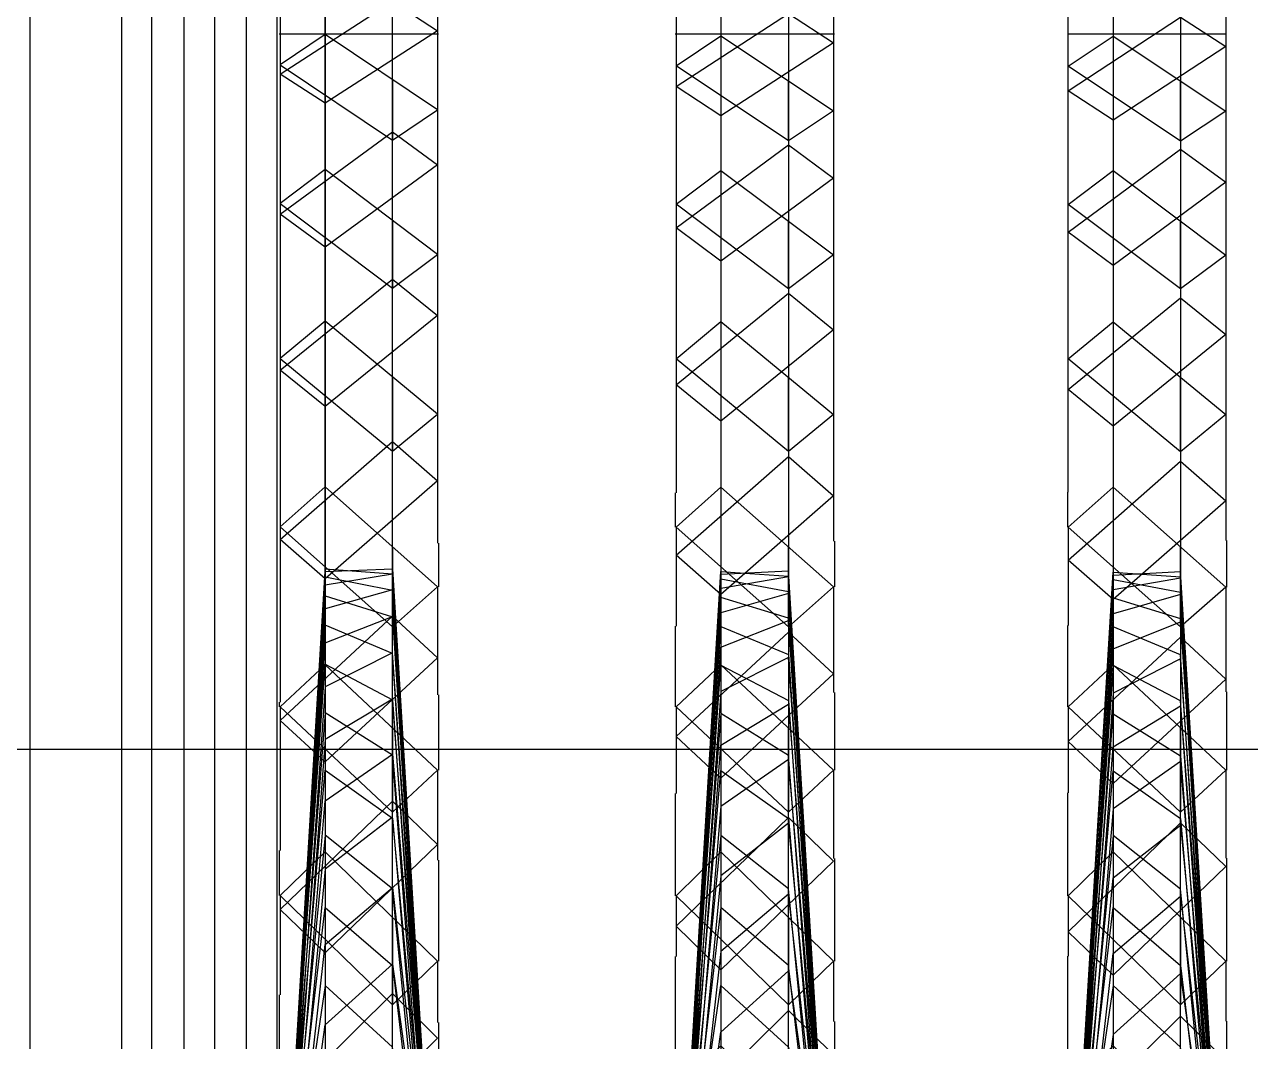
# Model space of a CAD drawing. Header units: millimetres. Extents: x -300 to 383236, y -195106 to -144646.
# Drawn here: x 28095.1 to 28191.4, y -163179.6 to -163099.7 of the extents above; entities that cross this region are included whole.
import ezdxf

# ---------------------------------------------------------------- set-up
doc = ezdxf.new("R2010")
doc.units = ezdxf.units.MM
doc.header["$LTSCALE"] = 60
doc.layers.add('EQUIPMENT', color=253, linetype='Continuous', lineweight=0)

# ---------------------------------------------------------------- blocks, each defined once
blk = doc.blocks.new('A$Cc6299706')
at = {"layer": 'EQUIPMENT', "lineweight": -3}
for points in [[(-43254.529, 32180.957), (-43254.529, 32268.499), (-43254.529, 32284.506), (-43349.532, 32284.506), (-43349.532, 32268.499), (-43254.529, 32268.499), (-43254.529, 32180.957), (-43254.529, 31949.5), (-43254.529, 32180.957), (-43244.528, 32180.957), (-43244.528, 31949.5), (-43254.529, 31949.5), (-43254.529, 31859.506), (-43244.528, 31859.506), (-43244.528, 31628.048), (-43254.529, 31628.048), (-43254.529, 31859.506), (-43254.529, 31628.048), (-43254.529, 31540.498), (-43244.528, 31540.498), (-43244.528, 31533.504), (-43244.96, 31533.178), (-43245.454, 31522.497), (-43064.532, 31486.602)], [(-43064.532, 32178.602), (-43064.532, 31949.5), (-43244.528, 31949.5), (-43244.528, 31859.506), (-43064.532, 31859.506), (-43064.532, 31630.394)], [(-43221.333, 31963.487), (-43221.333, 32035.225), (-43224.869, 32035.172), (-43216.032, 32035.031)], [(-43224.869, 32035.172), (-43224.869, 32034.299), (-43224.869, 32031.582), (-43224.869, 32027.049), (-43224.869, 32020.761), (-43224.869, 32012.814), (-43224.869, 32003.316), (-43224.869, 31992.406), (-43224.869, 31980.244), (-43224.869, 31966.997), (-43224.869, 31953.221)], [(-43224.869, 32034.166), (-43216.032, 32035.083), (-43212.496, 32034.713), (-43221.333, 32033.805), (-43221.333, 31962.438)], [(-43216.032, 31932.654), (-43216.032, 31936.314), (-43216.032, 31929.444), (-43216.032, 31944.587), (-43212.496, 31947.894), (-43221.333, 31956.167), (-43224.869, 31952.86), (-43216.032, 31944.587), (-43216.032, 31959.157), (-43212.496, 31962.288), (-43221.333, 31970.137), (-43224.869, 31966.997), (-43216.032, 31959.157), (-43216.032, 31972.942), (-43212.496, 31975.861), (-43221.333, 31983.163), (-43224.869, 31980.244), (-43216.032, 31972.942), (-43216.032, 31985.747), (-43212.496, 31988.411), (-43221.333, 31995.07), (-43224.869, 31992.406), (-43216.032, 31985.747), (-43216.032, 31997.398), (-43212.496, 31999.762), (-43221.333, 32005.679), (-43224.869, 32003.316), (-43216.032, 31997.398), (-43216.032, 32007.717)], [(-43221.333, 32034.784), (-43221.333, 31963.69)], [(-43216.032, 32034.06), (-43216.032, 32033.108), (-43216.032, 32035.031), (-43212.496, 32035.083), (-43212.496, 32033.584), (-43212.496, 32030.242), (-43212.496, 32025.109), (-43212.496, 32018.238), (-43212.496, 32009.754), (-43212.496, 31999.762), (-43212.496, 31988.411), (-43212.496, 31975.861), (-43212.496, 31965.71)], [(-43184.926, 32034.634), (-43193.763, 32034.731), (-43190.235, 32034.775), (-43190.235, 31963.258)], [(-43193.763, 32034.731), (-43193.763, 32033.946), (-43193.763, 32031.3), (-43193.763, 32026.82), (-43193.763, 32020.593), (-43193.763, 32012.691), (-43193.763, 32003.228), (-43193.763, 31992.353), (-43193.763, 31980.209), (-43193.763, 31969.67)], [(-43184.926, 32033.716), (-43184.926, 32032.79), (-43184.926, 32034.634), (-43181.39, 32034.678), (-43181.39, 32033.258), (-43181.39, 32029.977), (-43181.39, 32024.897), (-43181.39, 32018.088), (-43181.39, 32009.648), (-43181.39, 31999.691), (-43181.39, 31988.367), (-43181.39, 31975.834), (-43181.39, 31965.868)], [(-43159.429, 32034.625), (-43159.429, 31963.187)], [(-43190.235, 32034.404), (-43190.235, 31963.505)], [(-43162.966, 31969.723), (-43162.966, 31980.2), (-43162.966, 31992.336), (-43162.966, 32003.201), (-43162.966, 32012.647), (-43162.966, 32020.54), (-43162.966, 32026.749), (-43162.966, 32031.203), (-43162.966, 32033.831), (-43162.966, 32034.59), (-43154.129, 32034.51)], [(-43159.429, 32034.281), (-43159.429, 31963.443)], [(-43154.129, 32033.602), (-43154.129, 32032.693), (-43154.129, 32034.51), (-43150.592, 32034.545), (-43150.592, 32033.143), (-43150.592, 32029.898), (-43150.592, 32024.835), (-43150.592, 32018.044), (-43150.592, 32009.613), (-43150.592, 31999.665), (-43150.592, 31988.349), (-43150.592, 31975.826), (-43150.592, 31965.921)], [(-43190.235, 32033.267), (-43190.235, 31962.173)], [(-43159.429, 32033.09), (-43159.429, 31962.085)], [(-43221.333, 32032.473), (-43221.333, 31963.046)], [(-43190.235, 32032.173), (-43190.235, 31962.896)], [(-43159.429, 32032.076), (-43159.429, 31962.852)], [(-43221.333, 32030.533), (-43221.333, 31960.559)], [(-43190.235, 32029.898), (-43190.235, 31960.259)], [(-43234.932, 31861.455), (-43234.932, 32028.848), (-43237.331, 32028.848), (-43237.331, 31863.854)], [(-43159.429, 32029.695), (-43159.429, 31960.162)], [(-43234.932, 32028.548), (-43232.428, 32028.548), (-43232.428, 31780.448), (-43234.932, 31780.448)], [(-43232.428, 32028.248), (-43230.029, 32028.248), (-43230.029, 31780.748), (-43232.428, 31780.748)], [(-43230.029, 32027.949), (-43227.533, 32027.949), (-43227.533, 31781.048), (-43230.029, 31781.048)], [(-43221.333, 32028.337), (-43221.333, 31961.573)], [(-43190.235, 32028.107), (-43190.235, 31961.45)], [(-43159.429, 32028.028), (-43159.429, 31961.415)], [(-43227.533, 32027.649), (-43225.134, 32027.649), (-43225.134, 31781.348), (-43227.533, 31781.348)], [(-43221.333, 32025.461), (-43221.333, 31957.887)], [(-43190.235, 32024.738), (-43190.235, 31957.543)], [(-43159.429, 32024.5), (-43159.429, 31957.428)], [(-43221.333, 32022.436), (-43221.333, 31959.28)], [(-43190.235, 32022.26), (-43190.235, 31959.183)], [(-43159.429, 32022.198), (-43159.429, 31959.157)], [(-43221.333, 32018.662), (-43221.333, 31954.447)], [(-43190.235, 32017.841), (-43190.235, 31954.059)], [(-43159.429, 32017.577), (-43159.429, 31953.927)], [(-43221.333, 32014.852), (-43221.333, 31956.202)], [(-43184.926, 32007.62), (-43193.763, 32012.691), (-43190.235, 32014.719), (-43181.39, 32009.648), (-43184.926, 32007.62), (-43184.926, 31997.327)], [(-43190.235, 32014.719), (-43190.235, 31956.132)], [(-43154.129, 32007.584), (-43162.966, 32012.647), (-43159.429, 32014.675), (-43150.592, 32009.613), (-43154.129, 32007.584), (-43154.129, 31997.31)], [(-43159.429, 32014.675), (-43159.429, 31956.114)], [(-43221.333, 32010.23), (-43221.333, 31950.293)], [(-43190.235, 32009.322), (-43190.235, 31949.861)], [(-43159.429, 32009.022), (-43159.429, 31949.72)], [(-43224.931, 32005.75), (-43212.434, 32005.75)], [(-43193.834, 32005.75), (-43181.328, 32005.75)], [(-43163.027, 32005.75), (-43150.53, 32005.75)], [(-43221.333, 32005.679), (-43221.333, 31952.392)], [(-43184.926, 31997.327), (-43193.763, 32003.228), (-43190.235, 32005.591), (-43181.39, 31999.691), (-43184.926, 31997.327), (-43184.926, 31985.712)], [(-43190.235, 32005.591), (-43190.235, 31952.339)], [(-43154.129, 31997.31), (-43162.966, 32003.201), (-43159.429, 32005.565), (-43150.592, 31999.665), (-43154.129, 31997.31), (-43154.129, 31985.695)], [(-43159.429, 32005.565), (-43159.429, 31952.322)], [(-43216.032, 31998.033), (-43216.032, 31997.398), (-43216.032, 32002.134), (-43216.032, 31997.398), (-43216.032, 32002.134), (-43216.032, 31997.398), (-43216.032, 32002.134), (-43216.032, 31997.398), (-43216.032, 32002.134), (-43216.032, 31997.398), (-43216.032, 32002.134), (-43216.032, 31997.398), (-43216.032, 32002.134)], [(-43184.926, 32002.055), (-43184.926, 31997.327)], [(-43184.926, 32002.055), (-43184.926, 31997.327)], [(-43184.926, 32002.055), (-43184.926, 31997.327)], [(-43184.926, 32002.055), (-43184.926, 31997.327)], [(-43184.926, 32002.055), (-43184.926, 31997.327)], [(-43184.926, 32002.055), (-43184.926, 31997.327)], [(-43184.926, 32002.055), (-43184.926, 31997.327)], [(-43154.129, 32002.028), (-43154.129, 31997.31)], [(-43154.129, 32002.028), (-43154.129, 31997.31)], [(-43154.129, 32002.028), (-43154.129, 31997.31)], [(-43154.129, 32002.028), (-43154.129, 31997.31)], [(-43154.129, 32002.028), (-43154.129, 31997.31)], [(-43154.129, 32002.028), (-43154.129, 31997.31)], [(-43154.129, 32002.028), (-43154.129, 31997.31)], [(-43221.333, 32000.291), (-43221.333, 31945.487)], [(-43190.235, 31999.285), (-43190.235, 31945.019)], [(-43159.429, 31998.959), (-43159.429, 31944.86)], [(-43221.333, 31995.07), (-43221.333, 31947.894)], [(-43184.926, 31985.712), (-43193.763, 31992.353), (-43190.235, 31995.008), (-43181.39, 31988.367), (-43184.926, 31985.712), (-43184.926, 31972.915)], [(-43190.235, 31995.008), (-43190.235, 31947.859)], [(-43154.129, 31985.695), (-43162.966, 31992.336), (-43159.429, 31994.99), (-43150.592, 31988.349), (-43154.129, 31985.695), (-43154.129, 31972.906)], [(-43159.429, 31994.99), (-43159.429, 31947.841)], [(-43216.032, 31986.462), (-43216.032, 31985.747), (-43216.032, 31991.074), (-43216.032, 31985.747), (-43216.032, 31991.074), (-43216.032, 31985.747), (-43216.032, 31991.074), (-43216.032, 31985.747), (-43216.032, 31991.074), (-43216.032, 31985.747), (-43216.032, 31991.074), (-43216.032, 31985.747), (-43216.032, 31991.074), (-43216.032, 31985.747), (-43216.032, 31991.074)], [(-43184.926, 31991.021), (-43184.926, 31985.712)], [(-43184.926, 31991.021), (-43184.926, 31985.712)], [(-43184.926, 31991.021), (-43184.926, 31985.712)], [(-43184.926, 31991.021), (-43184.926, 31985.712)], [(-43184.926, 31991.021), (-43184.926, 31985.712)], [(-43184.926, 31991.021), (-43184.926, 31985.712)], [(-43184.926, 31991.021), (-43184.926, 31985.712)], [(-43184.926, 31991.021), (-43184.926, 31985.712)], [(-43184.926, 31991.021), (-43184.926, 31985.712)], [(-43154.129, 31991.004), (-43154.129, 31985.695)], [(-43154.129, 31991.004), (-43154.129, 31985.695)], [(-43154.129, 31991.004), (-43154.129, 31985.695)], [(-43154.129, 31991.004), (-43154.129, 31985.695)], [(-43154.129, 31991.004), (-43154.129, 31985.695)], [(-43154.129, 31991.004), (-43154.129, 31985.695)], [(-43154.129, 31991.004), (-43154.129, 31985.695)], [(-43154.129, 31991.004), (-43154.129, 31985.695)], [(-43154.129, 31991.004), (-43154.129, 31985.695)], [(-43221.333, 31988.975), (-43221.333, 31940.098)], [(-43190.235, 31987.891), (-43190.235, 31939.586)], [(-43159.429, 31987.538), (-43159.429, 31939.419)], [(-43221.333, 31983.163), (-43221.333, 31942.77)], [(-43184.926, 31972.915), (-43193.763, 31980.209), (-43190.235, 31983.128), (-43181.39, 31975.834), (-43184.926, 31972.915), (-43184.926, 31959.139), (-43193.763, 31966.98), (-43190.235, 31970.119), (-43181.39, 31962.279), (-43184.926, 31959.139), (-43184.926, 31944.578), (-43184.926, 31951.202), (-43184.926, 31949.041)], [(-43190.235, 31983.128), (-43190.235, 31942.753)], [(-43154.129, 31972.906), (-43162.966, 31980.2), (-43159.429, 31983.119), (-43150.592, 31975.826), (-43154.129, 31972.906), (-43154.129, 31959.139), (-43162.966, 31966.98), (-43159.429, 31970.111), (-43150.592, 31962.27), (-43154.129, 31959.139), (-43154.129, 31944.578), (-43154.129, 31951.193), (-43154.129, 31949.023)], [(-43159.429, 31983.119), (-43159.429, 31942.744)], [(-43216.032, 31973.709), (-43216.032, 31972.942), (-43216.032, 31978.78), (-43216.032, 31972.942), (-43216.032, 31978.78), (-43216.032, 31972.942), (-43216.032, 31978.78), (-43216.032, 31972.942), (-43216.032, 31978.78), (-43216.032, 31972.942), (-43216.032, 31978.78), (-43216.032, 31972.942), (-43216.032, 31978.78), (-43216.032, 31972.942), (-43216.032, 31978.78), (-43216.032, 31972.942), (-43216.032, 31978.78)], [(-43184.926, 31978.754), (-43184.926, 31972.915)], [(-43184.926, 31978.754), (-43184.926, 31972.915)], [(-43184.926, 31978.754), (-43184.926, 31972.915)], [(-43184.926, 31978.754), (-43184.926, 31972.915)], [(-43184.926, 31978.754), (-43184.926, 31972.915)], [(-43184.926, 31978.754), (-43184.926, 31972.915)], [(-43184.926, 31978.754), (-43184.926, 31972.915)], [(-43184.926, 31978.754), (-43184.926, 31972.915)], [(-43184.926, 31978.754), (-43184.926, 31972.915)], [(-43184.926, 31978.754), (-43184.926, 31972.915)], [(-43184.926, 31978.754), (-43184.926, 31972.915)], [(-43154.129, 31978.745), (-43154.129, 31972.906)], [(-43154.129, 31978.745), (-43154.129, 31972.906)], [(-43154.129, 31978.745), (-43154.129, 31972.906)], [(-43154.129, 31978.745), (-43154.129, 31972.906)], [(-43154.129, 31978.745), (-43154.129, 31972.906)], [(-43154.129, 31978.745), (-43154.129, 31972.906)], [(-43154.129, 31978.745), (-43154.129, 31972.906)], [(-43154.129, 31978.745), (-43154.129, 31972.906)], [(-43154.129, 31978.745), (-43154.129, 31972.906)], [(-43154.129, 31978.745), (-43154.129, 31972.906)], [(-43154.129, 31978.745), (-43154.129, 31972.906)], [(-43221.333, 31976.461), (-43221.333, 31934.198)], [(-43190.235, 31975.305), (-43190.235, 31933.651)], [(-43159.429, 31974.926), (-43159.429, 31933.475)], [(-43221.333, 31970.137), (-43221.333, 31937.108)], [(-43190.235, 31970.119), (-43190.235, 31937.091)], [(-43159.429, 31970.111), (-43159.429, 31937.091)], [(-43193.834, 31969.67), (-43193.834, 31966.98)], [(-43163.027, 31969.723), (-43163.027, 31966.98)], [(-43193.763, 31966.98), (-43193.763, 31959.21)], [(-43162.966, 31966.98), (-43162.966, 31959.263)], [(-43216.032, 31959.977), (-43216.032, 31959.157), (-43216.032, 31965.427), (-43216.032, 31959.157), (-43216.032, 31965.427), (-43216.032, 31959.157), (-43216.032, 31965.427), (-43216.032, 31959.968)], [(-43216.032, 31963.302), (-43216.032, 31965.427), (-43216.032, 31962.05)], [(-43216.032, 31963.284), (-43216.032, 31965.427), (-43216.032, 31963.716)], [(-43216.032, 31959.924), (-43216.032, 31965.427), (-43216.032, 31962.014)], [(-43216.032, 31965.427), (-43216.032, 31959.157)], [(-43212.434, 31965.71), (-43212.434, 31962.288)], [(-43184.926, 31965.41), (-43184.926, 31959.139)], [(-43184.926, 31965.41), (-43184.926, 31959.651)], [(-43184.926, 31963.073), (-43184.926, 31965.41), (-43184.926, 31961.776)], [(-43184.926, 31963.126), (-43184.926, 31965.41), (-43184.926, 31963.522)], [(-43184.926, 31959.827), (-43184.926, 31965.41), (-43184.926, 31961.891)], [(-43184.926, 31965.41), (-43184.926, 31959.139)], [(-43184.926, 31965.41), (-43184.926, 31959.139)], [(-43184.926, 31965.41), (-43184.926, 31959.139)], [(-43184.926, 31965.41), (-43184.926, 31959.139)], [(-43184.926, 31965.41), (-43184.926, 31959.139)], [(-43181.328, 31965.868), (-43181.328, 31962.279)], [(-43154.129, 31965.41), (-43154.129, 31959.139)], [(-43154.129, 31965.41), (-43154.129, 31959.554)], [(-43154.129, 31962.993), (-43154.129, 31965.41), (-43154.129, 31961.688)], [(-43154.129, 31963.073), (-43154.129, 31965.41), (-43154.129, 31963.461)], [(-43154.129, 31959.792), (-43154.129, 31965.41), (-43154.129, 31961.847)], [(-43154.129, 31965.41), (-43154.129, 31959.139)], [(-43154.129, 31965.41), (-43154.129, 31959.139)], [(-43154.129, 31965.41), (-43154.129, 31959.139)], [(-43154.129, 31965.41), (-43154.129, 31959.139)], [(-43154.129, 31965.41), (-43154.129, 31959.139)], [(-43150.53, 31965.921), (-43150.53, 31962.27)], [(-43162.842, 31907.113), (-43159.429, 31963.443), (-43154.129, 31963.073), (-43150.592, 31905.111), (-43153.247, 31904.503), (-43150.592, 31904.794), (-43154.129, 31961.847), (-43159.429, 31962.852), (-43162.957, 31905.464), (-43160.32, 31904.503), (-43162.957, 31905.155)], [(-43162.798, 31907.113), (-43159.429, 31962.085), (-43154.129, 31962.993), (-43150.592, 31905.702), (-43153.247, 31904.503), (-43150.592, 31905.411), (-43154.129, 31963.461), (-43159.429, 31963.187), (-43162.825, 31907.113)], [(-43224.861, 31902.351), (-43221.333, 31927.865), (-43216.032, 31932.654), (-43212.496, 31907.122)], [(-43212.496, 31906.443), (-43216.032, 31957.093), (-43221.333, 31954.447), (-43224.861, 31903.603)], [(-43224.861, 31904.547), (-43221.333, 31962.438), (-43216.032, 31963.302), (-43212.496, 31905.685)], [(-43212.496, 31904.776), (-43216.032, 31962.014), (-43221.333, 31963.046), (-43224.861, 31905.473)], [(-43224.861, 31906.284), (-43221.333, 31956.202), (-43216.032, 31953.407), (-43212.496, 31903.832)], [(-43212.496, 31903.533), (-43216.032, 31949.076), (-43221.333, 31952.392), (-43224.861, 31906.505)], [(-43221.333, 31962.914), (-43221.333, 31927.865)], [(-43193.754, 31906.699), (-43190.235, 31947.859), (-43184.926, 31944.076), (-43181.39, 31903.25), (-43184.044, 31904.503), (-43181.39, 31902.977), (-43184.926, 31938.555), (-43190.235, 31942.753), (-43193.754, 31906.866), (-43191.117, 31904.503), (-43193.754, 31906.028), (-43190.235, 31959.183), (-43184.926, 31956.97), (-43181.39, 31904.159), (-43184.044, 31904.503), (-43181.39, 31905.702), (-43184.926, 31963.073), (-43190.235, 31962.173), (-43193.605, 31907.104)], [(-43181.39, 31904.794), (-43184.926, 31961.891), (-43190.235, 31962.896), (-43193.754, 31905.464)], [(-43212.496, 31962.288), (-43212.496, 31953.812)], [(-43193.754, 31903.294), (-43190.235, 31949.861), (-43184.926, 31953.08), (-43181.39, 31906.655)], [(-43181.39, 31907.06), (-43184.926, 31938.149), (-43190.235, 31933.651), (-43193.754, 31902.536)], [(-43193.754, 31902.342), (-43190.235, 31927.301), (-43184.926, 31932.108), (-43181.39, 31907.131)], [(-43181.39, 31906.831), (-43184.926, 31948.715), (-43190.235, 31945.019), (-43193.754, 31903.021)], [(-43193.754, 31903.894), (-43190.235, 31957.543), (-43184.926, 31959.651), (-43181.39, 31906.231)], [(-43181.39, 31905.976), (-43184.926, 31961.776), (-43190.235, 31960.259), (-43193.754, 31904.212)], [(-43181.39, 31904.476), (-43184.926, 31959.827), (-43190.235, 31961.45), (-43193.754, 31905.755)], [(-43190.235, 31961.688), (-43190.235, 31927.301)], [(-43181.39, 31962.279), (-43181.39, 31953.989)], [(-43150.592, 31962.27), (-43150.592, 31954.042)], [(-43159.429, 31961.291), (-43159.429, 31927.116)], [(-43193.834, 31959.21), (-43193.834, 31952.851)], [(-43163.027, 31959.263), (-43163.027, 31952.851)], [(-43181.39, 31906.461), (-43184.926, 31956.74), (-43190.235, 31954.059), (-43193.754, 31903.594)], [(-43221.333, 31956.167), (-43221.333, 31930.979)], [(-43184.926, 31932.108), (-43184.926, 31936.314), (-43184.926, 31929.444), (-43184.926, 31944.578), (-43181.39, 31947.886), (-43190.235, 31956.158), (-43193.763, 31952.851), (-43184.926, 31944.578), (-43184.926, 31951.202), (-43184.926, 31944.578), (-43184.926, 31951.202), (-43184.926, 31948.715)], [(-43190.235, 31956.158), (-43190.235, 31930.97)], [(-43154.129, 31931.922), (-43154.129, 31936.314), (-43154.129, 31929.444), (-43154.129, 31944.578), (-43150.592, 31947.886), (-43159.429, 31956.158), (-43162.966, 31952.851), (-43154.129, 31944.578), (-43154.129, 31951.193), (-43154.129, 31944.578), (-43154.129, 31951.193), (-43154.129, 31948.565)], [(-43162.957, 31906.505), (-43159.429, 31952.322), (-43154.129, 31949.023), (-43150.592, 31903.541), (-43153.247, 31904.503), (-43150.592, 31903.85), (-43154.129, 31953.336), (-43159.429, 31956.114), (-43162.957, 31906.275), (-43160.32, 31904.503), (-43162.957, 31906.99), (-43159.429, 31937.091), (-43154.129, 31932.531), (-43150.592, 31902.73), (-43153.247, 31904.503), (-43150.592, 31902.51), (-43154.129, 31926.119), (-43159.429, 31930.97), (-43162.957, 31907.087)], [(-43159.429, 31956.158), (-43159.429, 31930.97)], [(-43212.434, 31953.812), (-43212.434, 31947.894)], [(-43181.328, 31953.989), (-43181.328, 31947.886)], [(-43150.53, 31954.042), (-43150.53, 31947.886)], [(-43224.931, 31953.221), (-43224.931, 31952.86)], [(-43224.869, 31952.86), (-43224.869, 31941.58)], [(-43193.763, 31952.851), (-43193.763, 31946.051)], [(-43162.966, 31952.851), (-43162.966, 31946.095)], [(-43216.032, 31945.451), (-43216.032, 31944.587), (-43216.032, 31951.202), (-43216.032, 31944.587), (-43216.032, 31951.202), (-43216.032, 31949.156)], [(-43216.032, 31944.587), (-43216.032, 31951.202), (-43216.032, 31944.587), (-43216.032, 31951.202), (-43216.032, 31949.076)], [(-43221.333, 31948.538), (-43221.333, 31921.207)], [(-43224.861, 31906.699), (-43222.215, 31904.503), (-43224.861, 31906.699), (-43221.333, 31947.894), (-43216.032, 31944.102), (-43212.496, 31903.242), (-43215.142, 31904.503), (-43212.496, 31902.977), (-43216.032, 31938.563), (-43221.333, 31942.77), (-43224.861, 31906.866)], [(-43212.496, 31947.894), (-43212.496, 31940.804)], [(-43190.235, 31947.251), (-43190.235, 31920.625)], [(-43181.39, 31947.886), (-43181.39, 31940.936)], [(-43150.592, 31947.886), (-43150.592, 31940.971)], [(-43193.834, 31946.051), (-43193.834, 31938.025)], [(-43163.027, 31946.095), (-43163.027, 31938.025)], [(-43159.429, 31946.836), (-43159.429, 31920.431)], [(-43181.39, 31906.963), (-43184.926, 31943.714), (-43190.235, 31939.586), (-43193.754, 31902.765)], [(-43224.931, 31941.58), (-43224.931, 31938.034)], [(-43216.032, 31914.857), (-43216.032, 31913.948), (-43216.032, 31929.444), (-43212.496, 31932.875), (-43221.333, 31941.465), (-43224.869, 31938.034), (-43216.032, 31929.444), (-43216.032, 31930.335)], [(-43221.333, 31941.465), (-43221.333, 31924.47)], [(-43181.39, 31902.024), (-43184.926, 31905.385), (-43184.926, 31913.948), (-43181.39, 31917.458), (-43190.235, 31926.234), (-43193.763, 31922.724), (-43184.926, 31913.948), (-43184.926, 31929.444), (-43181.39, 31932.875), (-43190.235, 31941.465), (-43193.763, 31938.025), (-43184.926, 31929.444), (-43184.926, 31936.314), (-43184.926, 31932.54)], [(-43190.235, 31941.465), (-43190.235, 31924.461)], [(-43150.592, 31902.024), (-43154.129, 31905.385), (-43154.129, 31913.948), (-43150.592, 31917.458), (-43159.429, 31926.234), (-43162.966, 31922.724), (-43154.129, 31913.948), (-43154.129, 31929.444), (-43150.592, 31932.875), (-43159.429, 31941.465), (-43162.966, 31938.025), (-43154.129, 31929.444), (-43154.129, 31936.314), (-43154.129, 31932.531)], [(-43159.429, 31941.465), (-43159.429, 31924.461)], [(-43212.434, 31940.804), (-43212.434, 31932.875)], [(-43181.328, 31940.936), (-43181.328, 31932.875)], [(-43150.53, 31940.971), (-43150.53, 31932.875)], [(-43224.869, 31938.034), (-43224.869, 31930.238)], [(-43193.763, 31938.025), (-43193.763, 31933.245)], [(-43162.966, 31938.025), (-43162.966, 31933.272)], [(-43159.429, 31885.559), (-43162.966, 31901.866), (-43160.32, 31904.503), (-43162.957, 31902.333), (-43162.957, 31902.536), (-43159.429, 31933.475), (-43154.129, 31937.981), (-43150.592, 31907.069), (-43153.247, 31904.503), (-43150.592, 31907.131), (-43154.129, 31931.922), (-43159.429, 31927.116), (-43162.957, 31902.333), (-43160.32, 31904.503), (-43162.966, 31902.007), (-43159.429, 31872.814)], [(-43224.861, 31906.99), (-43222.215, 31904.503), (-43224.861, 31906.99), (-43221.333, 31937.108), (-43216.032, 31932.549), (-43212.496, 31902.73), (-43215.142, 31904.503), (-43212.496, 31902.501), (-43216.032, 31926.119), (-43221.333, 31930.979), (-43224.861, 31907.087)], [(-43193.754, 31907.087), (-43190.235, 31930.97), (-43184.926, 31926.119), (-43181.39, 31902.51), (-43184.044, 31904.503), (-43181.39, 31902.73), (-43184.926, 31932.54), (-43190.235, 31937.091), (-43193.754, 31906.99)], [(-43216.032, 31929.444), (-43216.032, 31936.314), (-43216.032, 31932.549)], [(-43221.333, 31933.528), (-43221.333, 31914.31)], [(-43212.496, 31932.875), (-43212.496, 31928.059)], [(-43193.834, 31933.245), (-43193.834, 31922.724)], [(-43181.39, 31932.875), (-43181.39, 31928.148)], [(-43163.027, 31933.272), (-43163.027, 31922.724)], [(-43150.592, 31932.875), (-43150.592, 31928.174)], [(-43190.235, 31932.205), (-43190.235, 31913.71)], [(-43159.429, 31931.772), (-43159.429, 31913.507)], [(-43224.931, 31930.238), (-43224.931, 31922.724)], [(-43212.434, 31928.059), (-43212.434, 31917.458)], [(-43181.328, 31928.148), (-43181.328, 31917.458)], [(-43150.53, 31928.174), (-43150.53, 31917.458)]]:
    blk.add_lwpolyline(points, dxfattribs=at)
for points in [[(-43224.869, 32002.566), (-43216.032, 32008.272), (-43212.496, 32005.988), (-43221.333, 32000.291)], [(-43193.763, 32001.596), (-43184.926, 32007.346), (-43181.39, 32005.044), (-43190.235, 31999.285)], [(-43162.966, 32001.27), (-43154.129, 32007.046), (-43150.592, 32004.736), (-43159.429, 31998.959)], [(-43184.926, 31997.327), (-43184.926, 32002.055)], [(-43184.926, 31997.327), (-43184.926, 32002.055)], [(-43154.129, 31997.31), (-43154.129, 32002.028)], [(-43154.129, 31997.31), (-43154.129, 32002.028)], [(-43224.869, 31991.568), (-43216.032, 31998.033), (-43212.496, 31995.449), (-43221.333, 31988.975)], [(-43193.763, 31990.501), (-43184.926, 31997.019), (-43181.39, 31994.408), (-43190.235, 31987.891)], [(-43162.966, 31990.157), (-43154.129, 31996.684), (-43150.592, 31994.073), (-43159.429, 31987.538)], [(-43184.926, 31985.712), (-43184.926, 31991.021)], [(-43184.926, 31985.712), (-43184.926, 31991.021)], [(-43154.129, 31985.695), (-43154.129, 31991.004)], [(-43154.129, 31985.695), (-43154.129, 31991.004)], [(-43224.869, 31979.318), (-43216.032, 31986.462), (-43212.496, 31983.604), (-43221.333, 31976.461)], [(-43193.763, 31978.172), (-43184.926, 31985.359), (-43181.39, 31982.484), (-43190.235, 31975.305)], [(-43150.592, 31982.123), (-43159.429, 31974.926), (-43162.966, 31977.801), (-43154.129, 31984.998)], [(-43184.926, 31972.915), (-43184.926, 31978.754)], [(-43184.926, 31972.915), (-43184.926, 31978.754)], [(-43154.129, 31972.906), (-43154.129, 31978.745)], [(-43154.129, 31972.906), (-43154.129, 31978.745)], [(-43224.869, 31966.001), (-43216.032, 31973.709), (-43212.496, 31970.631), (-43221.333, 31962.914)], [(-43181.39, 31969.44), (-43190.235, 31961.688), (-43193.763, 31964.792), (-43184.926, 31972.536)], [(-43162.966, 31964.396), (-43154.129, 31972.157), (-43150.592, 31969.052), (-43159.429, 31961.291)], [(-43216.032, 31959.157), (-43216.032, 31965.427)], [(-43216.032, 31959.157), (-43216.032, 31965.427)], [(-43184.926, 31959.139), (-43184.926, 31965.41)], [(-43184.926, 31959.139), (-43184.926, 31965.41)], [(-43154.129, 31959.139), (-43154.129, 31965.41)], [(-43154.129, 31959.139), (-43154.129, 31965.41)], [(-43222.215, 31904.503), (-43224.861, 31904.864), (-43221.333, 31963.487), (-43216.032, 31963.716), (-43212.496, 31905.393), (-43215.142, 31904.503), (-43212.496, 31905.094), (-43216.032, 31963.284), (-43221.333, 31963.69), (-43224.861, 31905.173)], [(-43191.117, 31904.503), (-43193.754, 31905.164), (-43190.235, 31963.505), (-43184.926, 31963.126), (-43181.39, 31905.102), (-43184.044, 31904.503), (-43181.39, 31905.411), (-43184.926, 31963.522), (-43190.235, 31963.258), (-43193.754, 31904.847)], [(-43222.215, 31904.503), (-43224.861, 31903.912), (-43221.333, 31957.887), (-43216.032, 31959.968), (-43212.496, 31906.214), (-43215.142, 31904.503), (-43212.496, 31905.958), (-43216.032, 31962.05), (-43221.333, 31960.559), (-43224.861, 31904.229)], [(-43222.215, 31904.503), (-43224.861, 31905.764), (-43221.333, 31961.573), (-43216.032, 31959.924), (-43212.496, 31904.459), (-43215.142, 31904.503), (-43212.496, 31904.141), (-43216.032, 31957.04), (-43221.333, 31959.28), (-43224.861, 31906.037)], [(-43160.32, 31904.503), (-43162.957, 31903.894), (-43159.429, 31957.428), (-43154.129, 31959.554), (-43150.592, 31906.231), (-43153.247, 31904.503), (-43150.592, 31905.984), (-43154.129, 31961.688), (-43159.429, 31960.162), (-43162.957, 31904.212)], [(-43160.32, 31904.503), (-43162.957, 31905.755), (-43159.429, 31961.415), (-43154.129, 31959.792), (-43150.592, 31904.476), (-43153.247, 31904.503), (-43150.592, 31904.159), (-43154.129, 31956.943), (-43159.429, 31959.157), (-43162.957, 31906.028)], [(-43224.869, 31951.801), (-43216.032, 31959.977), (-43212.496, 31956.705), (-43221.333, 31948.538)], [(-43181.39, 31955.461), (-43190.235, 31947.251), (-43193.763, 31950.531), (-43184.926, 31958.742)], [(-43162.966, 31950.126), (-43154.129, 31958.337), (-43150.592, 31955.047), (-43159.429, 31946.836)], [(-43160.32, 31904.503), (-43162.957, 31903.294), (-43159.429, 31949.72), (-43154.129, 31952.948), (-43150.592, 31906.663), (-43153.247, 31904.503), (-43150.592, 31906.461), (-43154.129, 31956.626), (-43159.429, 31953.927), (-43162.957, 31903.585)], [(-43191.117, 31904.503), (-43193.754, 31906.275), (-43190.235, 31956.132), (-43184.926, 31953.354), (-43181.39, 31903.841), (-43184.044, 31904.503), (-43181.39, 31903.541), (-43184.926, 31949.041), (-43190.235, 31952.339), (-43193.754, 31906.505)], [(-43222.215, 31904.503), (-43224.861, 31903.039), (-43221.333, 31945.487), (-43216.032, 31949.156), (-43212.496, 31906.813), (-43215.142, 31904.503), (-43212.496, 31906.646), (-43216.032, 31953.477), (-43221.333, 31950.293), (-43224.861, 31903.312)], [(-43184.926, 31944.578), (-43184.926, 31951.202)], [(-43154.129, 31944.578), (-43154.129, 31951.193)], [(-43160.32, 31904.503), (-43162.957, 31902.765), (-43159.429, 31939.419), (-43154.129, 31943.555), (-43150.592, 31906.963), (-43153.247, 31904.503), (-43150.592, 31906.831), (-43154.129, 31948.565), (-43159.429, 31944.86), (-43162.957, 31903.021)], [(-43160.32, 31904.503), (-43160.602, 31904.767), (-43160.32, 31904.503), (-43162.957, 31906.699), (-43159.429, 31947.841), (-43154.129, 31944.076), (-43150.592, 31903.259), (-43153.247, 31904.503), (-43150.592, 31902.986), (-43154.129, 31938.546), (-43159.429, 31942.744), (-43162.957, 31906.866)], [(-43224.869, 31936.932), (-43216.032, 31945.451), (-43212.496, 31942.038), (-43221.333, 31933.528)], [(-43222.215, 31904.503), (-43224.861, 31902.554), (-43221.333, 31934.198), (-43216.032, 31938.669), (-43212.496, 31907.06), (-43215.142, 31904.503), (-43212.496, 31906.955), (-43216.032, 31944.19), (-43221.333, 31940.098), (-43224.861, 31902.783)], [(-43181.39, 31940.742), (-43190.235, 31932.205), (-43193.763, 31935.618), (-43184.926, 31944.155)], [(-43162.966, 31935.194), (-43154.129, 31943.74), (-43150.592, 31940.318), (-43159.429, 31931.772)], [(-43224.869, 31921.595), (-43216.032, 31930.335), (-43212.496, 31926.842), (-43221.333, 31918.102)], [(-43193.763, 31920.254), (-43184.926, 31929.003), (-43181.39, 31925.511), (-43190.235, 31916.753)], [(-43162.966, 31919.822), (-43154.129, 31928.571), (-43150.592, 31925.07), (-43159.429, 31916.321)]]:
    blk.add_lwpolyline(points, close=True, dxfattribs=at)
blk = doc.blocks.new('A$C44261593')
h = blk.add_hatch()
h.set_pattern_fill('ANSI31', color=253, scale=100)
h.set_pattern_definition([(45, (0, -50460), (-224.5064, 224.5064), [])])
edge = h.paths.add_edge_path()
edge.add_line((-58347.034, -14256), (-58347.034, -14056))
edge.add_line((-58347.034, -14056), (-57547.034, -14056))
edge.add_line((-57547.034, -14056), (-57547.034, -15056))
edge.add_line((-57547.034, -15056), (-60547.034, -15056))
edge.add_line((-60547.034, -15056), (-60547.034, -31056))
edge.add_line((-60547.034, -31056), (-57647.035, -31056))
edge.add_line((-57647.035, -31056), (-57647.035, -32268))
edge.add_line((-57647.035, -32268), (-43347.034, -32268))
edge.add_line((-43347.034, -32268), (-43347.034, -29256))
edge.add_line((-43347.034, -29256), (-34347.034, -29256))
edge.add_line((-34347.034, -29256), (-34347.034, -14206))
edge.add_line((-34347.034, -14206), (-33547.034, -14206))
edge.add_line((-33547.034, -14206), (-33547.034, -29256))
edge.add_line((-33547.034, -29256), (-30497.034, -29256))
edge.add_line((-30497.034, -29256), (-30497.034, -30056))
edge.add_line((-30497.034, -30056), (-30547.034, -30056))
edge.add_line((-30547.034, -30056), (-30547.034, -34906))
edge.add_line((-30547.034, -34906), (-30569.236, -34906))
edge.add_arc((-31589.723, -35133.688), 1045.578, 12.577671, 76.578729)
edge.add_line((-31347.034, -34116.665), (-31347.034, -30056))
edge.add_line((-31347.034, -30056), (-42547.034, -30056))
edge.add_line((-42547.034, -30056), (-42547.034, -34906))
edge.add_line((-42547.034, -34906), (-43347.034, -34906))
edge.add_line((-43347.034, -34906), (-43347.034, -33068))
edge.add_line((-43347.034, -33068), (-57647.035, -33068))
edge.add_line((-57647.035, -33068), (-57647.035, -34906))
edge.add_line((-57647.035, -34906), (-58447.035, -34906))
edge.add_line((-58447.035, -34906), (-58447.035, -31856))
edge.add_line((-58447.035, -31856), (-66197.034, -31856))
edge.add_line((-66197.034, -31856), (-66197.034, -31056))
edge.add_line((-66197.034, -31056), (-61347.034, -31056))
edge.add_line((-61347.034, -31056), (-61347.034, -14256))
edge.add_line((-61347.034, -14256), (-58347.034, -14256))

msp = doc.modelspace()

# ---------------------------------------------------------------- block references
for name, p in [('A$C44261593', (71340, -144646.134)), ('A$Cc6299706', (71340, -195106.134))]:
    msp.add_blockref(name, p)

doc.saveas('drawing.dxf')
